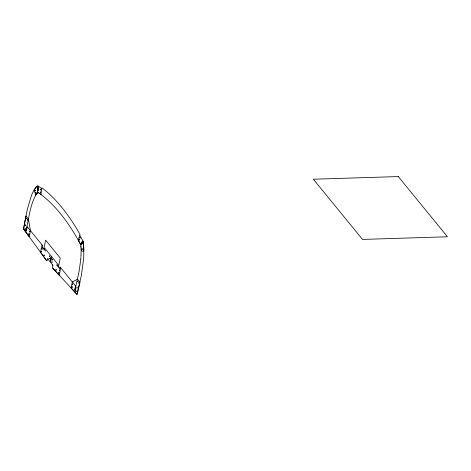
<?xml version="1.0" encoding="UTF-8"?>
<svg xmlns="http://www.w3.org/2000/svg" width="471" height="471" viewBox="0 0 471 471"><rect width="100%" height="100%" fill="white"/><g stroke="black" fill="none" stroke-linecap="round" stroke-linejoin="round"><path stroke-width="0.71" d="M81.018 255.623L81.106 250.619M81.012 255.847L80.971 256.66M80.93 257.337L80.824 258.762M80.806 259.021L80.759 259.539M80.735 259.804L79.057 271.567L75.855 286.18M26.988 226.327C29.178 215.83 30.48 204.72 35.772 195.194L34.071 190.066L36.037 187.293L37.798 185.721L41.701 188.577L41.024 194.535L37.945 192.327L37.645 191.173M23.968 226.498L23.55 228.983L24.669 230.519M24.05 226.003L24.48 223.537M24.569 223.048L25.104 220.128M25.228 219.486L25.84 216.313M42.025 244.861L40.482 252.191L45.122 258.597M42.573 247.087L42.837 245.85L26.971 226.421L27.041 228.094M50.226 261.929L50.415 261.152M51.404 256.342L51.227 257.101M52.787 265.491L52.681 268.087L59.234 275.158L60.777 267.822M57.815 265.75L58.074 264.514L44.733 248.17L44.439 249.695M79.887 282.506L79.116 285.879M79.046 286.185L77.58 292.161M77.462 292.615L76.991 294.434L76.114 293.486M51.386 258.461L50.856 256.942M75.666 287.01L75.837 286.262L59.97 266.833L59.676 268.37M47.571 258.72L47.224 260.457L46.711 260.775L45.652 259.321M42.549 247.11L42.567 247.587M52.823 265.444L52.799 264.996M26.853 229.024L26.323 227.493M26.653 229.972L26.129 228.435M50.262 259.774L50.78 261.323M50.986 260.363L50.462 258.832M75.089 287.81L75.613 289.341M82.26 243.595L82.001 241.776M82.637 243.007L82.378 241.187M25.929 229.383L26.453 230.914M75.289 286.863L75.807 288.405M41.878 188.665L41.96 187.841A274.617 118.604 88.2 0 1 79.923 234.328L79.758 235.235M49.114 258.285L49.137 258.991L49.19 258.291M50.656 257.884L51.186 259.421M74.848 291.072L74.648 291.89L75.819 293.168M43.803 248.929L45.622 240.157L60.235 258.043L58.439 267.028M37.515 187.429L37.521 187.917M37.562 189.583L37.568 190.066L38.163 190.107M38.192 188.447L38.175 187.988M26.364 218.785L26.246 218.108L26.276 218.809M45.204 250.966L45.086 250.289L45.116 250.996M59.481 270.46L59.364 269.783L59.393 270.489M81.919 249.336L81.789 248.664L81.83 249.359M72.652 284.048L72.681 284.755L72.717 284.048M77.809 281.252L77.839 281.958L77.874 281.252M77.003 287.516L77.032 288.223L77.067 287.516M35.767 195.2L36.084 194.694M35.831 195.094L37.857 192.409L37.562 192.716M25.728 230.325L25.787 232.044L42.013 254.299M74.889 288.752L75.407 290.295M81.106 244.296L80.812 245.067M82.778 241.664L83.084 241.187L79.823 235.264L78.227 240.098L80.788 244.796A267.44 115.501 88.2 0 0 37.945 192.327L37.945 192.327M36.12 194.635L36.426 194.176M37.586 190.661L37.592 191.144M57.792 265.774L57.809 266.256M81.253 242.954L81.507 244.785M81.624 242.365L81.872 244.202M40.424 191.927L40.453 192.633L40.488 191.927M25.77 225.426L25.664 224.738L25.693 225.444M25.11 229.165L25.11 228.512M56.973 264.843L57.003 265.55L57.05 264.849M36.526 194.028L36.873 193.552M74.695 289.7L75.201 291.249M38.157 187.387L38.151 186.91M37.539 188.506L37.545 188.989M38.204 189.542L38.198 189.065M37.121 193.24L37.486 192.804M35.231 190.89L35.207 190.196M35.961 193.098L35.943 192.409M27.3 219.398L27.33 220.098M28.931 234.481L28.937 233.816M44.215 255.576L44.109 254.888L44.15 255.582M52.016 262.418L51.987 261.723M80.046 238.132L80.029 237.443M56.002 269.436L56.031 270.142M58.804 272.456L58.834 273.162M83.061 249.471L83.043 248.782M72.175 287.445L72.145 286.751M28.837 233.787L28.866 234.493M42.019 248.541L42.049 249.247M42.125 249.23L42.084 248.541M52.434 259.285L52.464 259.992M52.54 259.974L52.499 259.285M78.969 283.23L78.851 282.547L78.892 283.248M76.119 291.084L76.149 291.79L76.196 291.09M35.867 192.404L35.896 193.104M40.712 189.383L40.742 190.09L40.789 189.389M27.395 220.092L27.377 219.404M25.004 228.476L25.034 229.183M79.952 237.437L79.982 238.143M79.275 239.504L79.299 240.204L79.352 239.509M51.922 261.723L51.951 262.429M82.967 248.77L82.996 249.477M56.096 270.13L56.078 269.441M58.899 273.151L58.881 272.462M72.081 286.751L72.11 287.457M35.137 190.196L35.166 190.902M29.49 231.785L29.473 231.084L29.438 231.791M41.454 251.208L41.483 251.914L41.525 251.208M49.626 255.847L49.655 256.548L49.691 255.847M37.562 187.405L38.104 187.417M37.574 187.941L38.116 187.953M37.586 188.482L38.127 188.488M37.598 189.018L38.139 189.03M37.609 189.56L38.151 189.566M37.633 190.631L38.233 190.608L38.233 190.154M57.103 272.862L52.681 268.087M57.627 273.421L72.51 289.541M74.795 292.049L76.991 294.434L81.312 275.665L83.585 259.132A47.371 20.459 88.2 0 0 83.797 254.552L83.779 248.971M72.628 289.683L74.648 291.89L71.062 287.958L72.322 281.964L77.497 279.191L79.958 282.2M26.429 227.487L26.935 228.105M26.229 228.429L26.735 229.053M26.029 229.377L26.535 229.995M50.762 257.878L51.268 258.502M25.828 230.319L26.335 230.943M50.562 258.826L51.068 259.444M50.362 259.768L50.868 260.392M75.189 287.805L75.701 288.423M74.995 288.747L75.501 289.365M74.795 289.694L75.301 290.313M37.88 186.834C37.674 183.661 33.394 191.149 32.899 192.215A47.371 20.459 88.2 0 0 31.492 195.335L27.289 209.501L23.55 228.983L27.83 234.823M25.899 216.001L28.36 219.009L30.48 230.719L29.22 236.713L27.93 234.97M42.649 247.605L44.309 249.724M57.892 266.268L59.552 268.388M52.711 264.973L47.701 258.756M82.478 241.193L82.66 241.682M82.101 241.782L82.519 243.018M81.724 242.371L82.142 243.607M81.353 242.959L81.771 244.196M81.206 244.302L81.395 244.785M25.646 231.856L24.804 230.713M45.387 258.956L46.711 260.775M42.325 254.734L45.687 259.362M83.084 241.187L83.255 242.235M83.096 241.24L83.308 242.636M83.267 242.318L83.391 243.36M83.32 242.718L83.544 244.861M83.402 243.46L83.773 248.782M80.859 245.562L80.9 246.033M83.55 244.961L83.614 245.732M80.906 246.068L80.947 246.598M83.626 245.927L83.661 246.504M80.941 246.551L81.018 247.775M83.673 246.692L83.726 247.658M81.012 247.734L81.071 249.1M83.738 247.852L83.809 249.889M81.077 249.324C80.253 251.22 84.315 252.02 83.809 250.077M398.289 176.566L313.35 179.221L362.511 239.427L447.45 236.772L398.289 176.566"/></g></svg>
